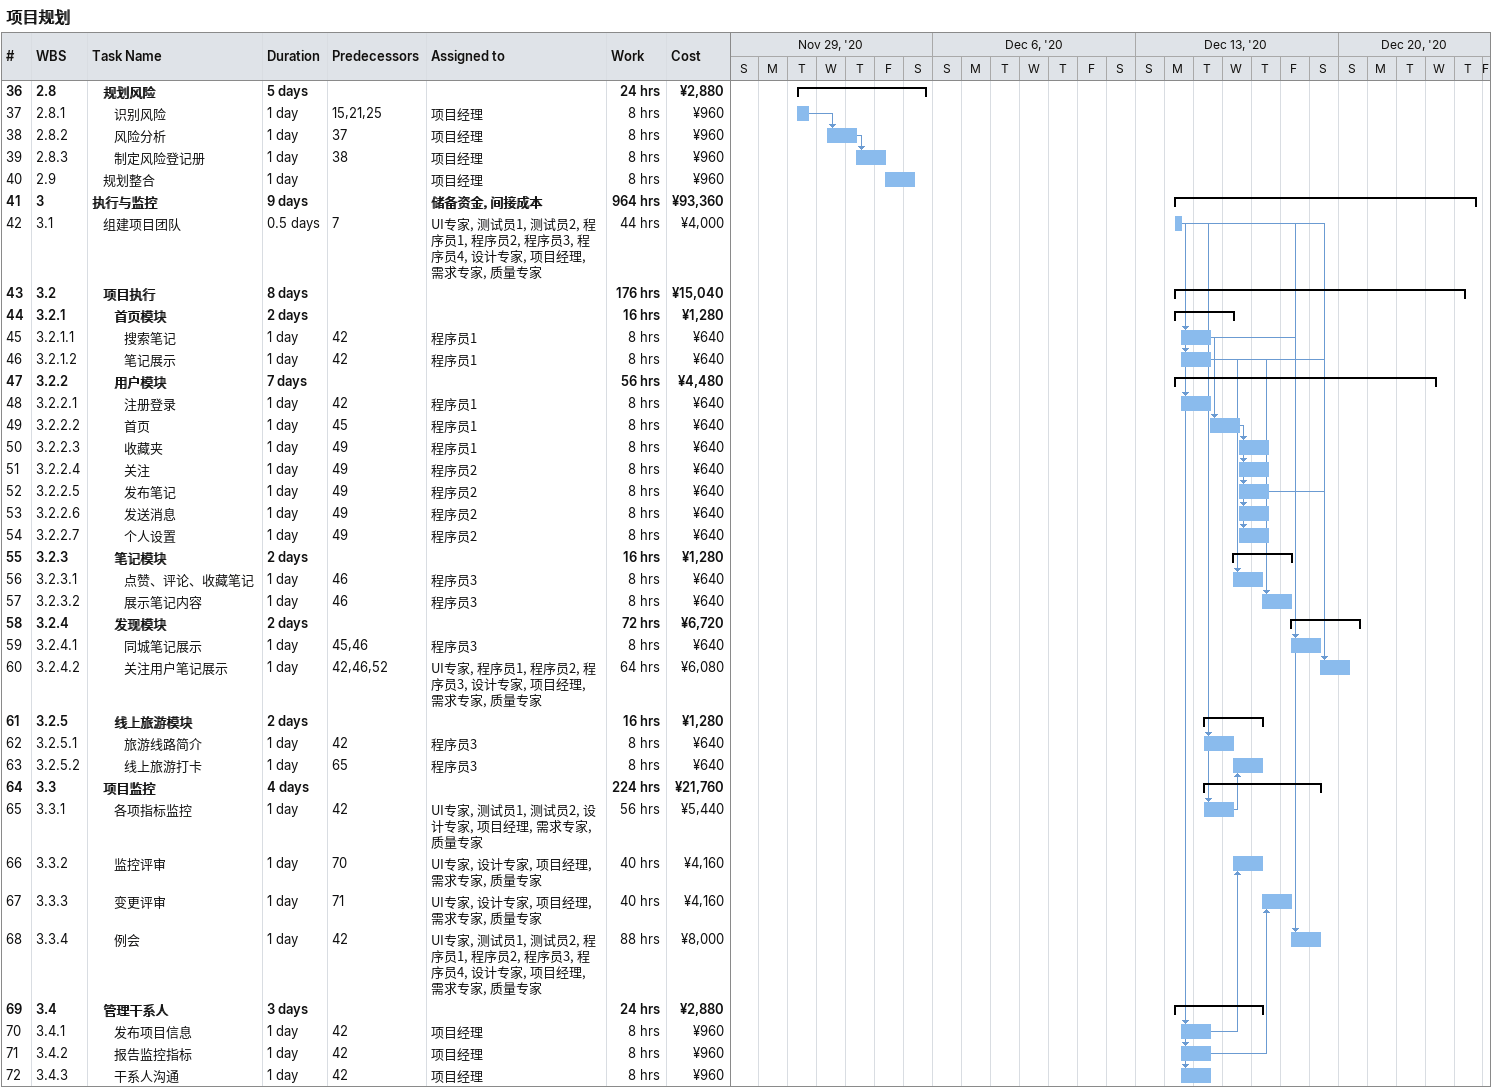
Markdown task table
项目规划

| ID | WBS | Task | Duration | Start | Finish | Predecessors | Resources | Work (h) | Cost (¥) |
|---|---|---|---|---|---|---|---|---|---|
| 36 | 2.8 | **规划风险** | 5d | 2020-12-01 | 2020-12-05 |  |  | 24 | 2880 |
| 37 | 2.8.1 | 识别风险 | 1d | 2020-12-01 | 2020-12-01 | 15, 21, 25 | 项目经理 | 8 | 960 |
| 38 | 2.8.2 | 风险分析 | 1d | 2020-12-02 | 2020-12-03 | 37 | 项目经理 | 8 | 960 |
| 39 | 2.8.3 | 制定风险登记册 | 1d | 2020-12-03 | 2020-12-04 | 38 | 项目经理 | 8 | 960 |
| 40 | 2.9 | 规划整合 | 1d | 2020-12-04 | 2020-12-05 |  | 项目经理 | 8 | 960 |
| 41 | 3 | **执行与监控** | 9d | 2020-12-14 | 2020-12-24 |  | 储备资金, 间接成本 | 964 | 93360 |
| 42 | 3.1 | 组建项目团队 | 0.5d | 2020-12-14 | 2020-12-14 | 7 | UI专家, 测试员1, 测试员2, 程序员1, 程序员2, 程序员3, 程序员4, 设计专家, 项目经理, 需求专家, 质量专家 | 44 | 4000 |
| 43 | 3.2 | **项目执行** | 8d | 2020-12-14 | 2020-12-24 |  |  | 176 | 15040 |
| 44 | 3.2.1 | **首页模块** | 2d | 2020-12-14 | 2020-12-16 |  |  | 16 | 1280 |
| 45 | 3.2.1.1 | 搜索笔记 | 1d | 2020-12-14 | 2020-12-15 | 42 | 程序员1 | 8 | 640 |
| 46 | 3.2.1.2 | 笔记展示 | 1d | 2020-12-14 | 2020-12-15 | 42 | 程序员1 | 8 | 640 |
| 47 | 3.2.2 | **用户模块** | 7d | 2020-12-14 | 2020-12-23 |  |  | 56 | 4480 |
| 48 | 3.2.2.1 | 注册登录 | 1d | 2020-12-14 | 2020-12-15 | 42 | 程序员1 | 8 | 640 |
| 49 | 3.2.2.2 | 首页 | 1d | 2020-12-15 | 2020-12-16 | 45 | 程序员1 | 8 | 640 |
| 50 | 3.2.2.3 | 收藏夹 | 1d | 2020-12-16 | 2020-12-17 | 49 | 程序员1 | 8 | 640 |
| 51 | 3.2.2.4 | 关注 | 1d | 2020-12-16 | 2020-12-17 | 49 | 程序员2 | 8 | 640 |
| 52 | 3.2.2.5 | 发布笔记 | 1d | 2020-12-16 | 2020-12-17 | 49 | 程序员2 | 8 | 640 |
| 53 | 3.2.2.6 | 发送消息 | 1d | 2020-12-16 | 2020-12-17 | 49 | 程序员2 | 8 | 640 |
| 54 | 3.2.2.7 | 个人设置 | 1d | 2020-12-16 | 2020-12-17 | 49 | 程序员2 | 8 | 640 |
| 55 | 3.2.3 | **笔记模块** | 2d | 2020-12-16 | 2020-12-18 |  |  | 16 | 1280 |
| 56 | 3.2.3.1 | 点赞、评论、收藏笔记 | 1d | 2020-12-16 | 2020-12-17 | 46 | 程序员3 | 8 | 640 |
| 57 | 3.2.3.2 | 展示笔记内容 | 1d | 2020-12-17 | 2020-12-18 | 46 | 程序员3 | 8 | 640 |
| 58 | 3.2.4 | **发现模块** | 2d | 2020-12-18 | 2020-12-20 |  |  | 72 | 6720 |
| 59 | 3.2.4.1 | 同城笔记展示 | 1d | 2020-12-18 | 2020-12-19 | 45, 46 | 程序员3 | 8 | 640 |
| 60 | 3.2.4.2 | 关注用户笔记展示 | 1d | 2020-12-19 | 2020-12-20 | 42, 46, 52 | UI专家, 程序员1, 程序员2, 程序员3, 设计专家, 项目经理, 需求专家, 质量专家 | 64 | 6080 |
| 61 | 3.2.5 | **线上旅游模块** | 2d | 2020-12-15 | 2020-12-17 |  |  | 16 | 1280 |
| 62 | 3.2.5.1 | 旅游线路简介 | 1d | 2020-12-15 | 2020-12-16 | 42 | 程序员3 | 8 | 640 |
| 63 | 3.2.5.2 | 线上旅游打卡 | 1d | 2020-12-16 | 2020-12-17 | 65 | 程序员3 | 8 | 640 |
| 64 | 3.3 | **项目监控** | 4d | 2020-12-15 | 2020-12-19 |  |  | 224 | 21760 |
| 65 | 3.3.1 | 各项指标监控 | 1d | 2020-12-15 | 2020-12-16 | 42 | UI专家, 测试员1, 测试员2, 设计专家, 项目经理, 需求专家, 质量专家 | 56 | 5440 |
| 66 | 3.3.2 | 监控评审 | 1d | 2020-12-16 | 2020-12-17 | 70 | UI专家, 设计专家, 项目经理, 需求专家, 质量专家 | 40 | 4160 |
| 67 | 3.3.3 | 变更评审 | 1d | 2020-12-17 | 2020-12-18 | 71 | UI专家, 设计专家, 项目经理, 需求专家, 质量专家 | 40 | 4160 |
| 68 | 3.3.4 | 例会 | 1d | 2020-12-18 | 2020-12-19 | 42 | UI专家, 测试员1, 测试员2, 程序员1, 程序员2, 程序员3, 程序员4, 设计专家, 项目经理, 需求专家, 质量专家 | 88 | 8000 |
| 69 | 3.4 | **管理干系人** | 3d | 2020-12-14 | 2020-12-17 |  |  | 24 | 2880 |
| 70 | 3.4.1 | 发布项目信息 | 1d | 2020-12-14 | 2020-12-15 | 42 | 项目经理 | 8 | 960 |
| 71 | 3.4.2 | 报告监控指标 | 1d | 2020-12-14 | 2020-12-15 | 42 | 项目经理 | 8 | 960 |
| 72 | 3.4.3 | 干系人沟通 | 1d | 2020-12-14 | 2020-12-15 | 42 | 项目经理 | 8 | 960 |
